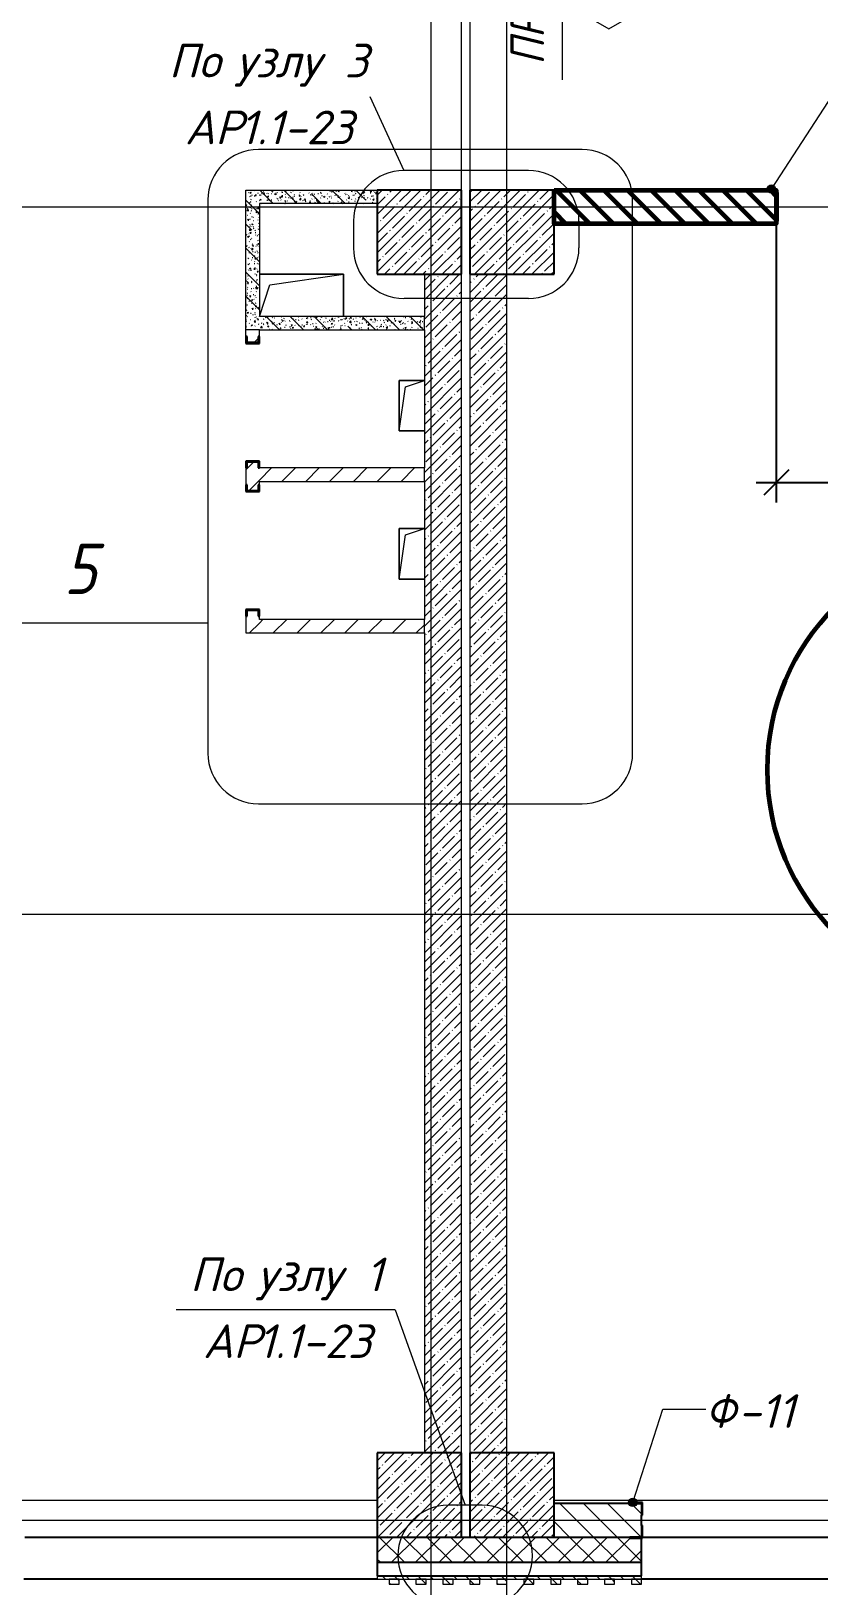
# Model space of a CAD drawing. Header units: millimetres. Extents: x 12986 to 523328, y -9759 to 30092.
# Drawn here: x 275031 to 279710, y -3156 to 6079 of the extents above; entities that cross this region are included whole.
import ezdxf

# ---------------------------------------------------------------- set-up
doc = ezdxf.new("R2010")
doc.units = ezdxf.units.MM
doc.layers.add('0)Допникки кружки', color=7, linetype='Continuous', plot=False)
for name, color, linetype, lineweight in [('5) Блок ячеистый', 160, 'Continuous', 60), ('A-ANNO-DIMS', 7, 'Continuous', 9), ('A-ANNO-SYMB', 7, 'Continuous', 9), ('A-DETL-2', 7, 'Continuous', 5), ('A-DOOR-IDEN', 7, 'Continuous', 9), ('A-FLOR', 7, 'Continuous', 9), ('A-GENM', 7, 'Continuous', 9), ('A-GENM-1', 7, 'Continuous', 25), ('A-GENM-IDEN', 7, 'Continuous', 9), ('A-WALL-1', 7, 'Continuous', 25), ('A-WALL-6', 18, 'Continuous', 13), ('A-WALL-FNSH-1', 7, 'Continuous', 9), ('A-WALL-FNSH-2', 7, 'Continuous', 5), ('A-WALL-FNSH-4', 250, 'Continuous', 13), ('A-WALL-FNSH-5', 7, 'Continuous', 5), ('A-WALL-PATT-1', 7, 'Continuous', 5), ('A-WALL-PATT-3', 250, 'Continuous', 5), ('A-WALL-PATT-4', 250, 'Continuous', 5), ('G-ANNO-TEXT', 7, 'Continuous', 9), ('I-WALL', 7, 'Continuous', 5), ('S-COLS', 7, 'Continuous', 9), ('S-COLS-1', 7, 'Continuous', 5), ('S-COLS-2', 7, 'Continuous', 25), ('Оси-1', 7, 'Continuous', 20)]:
    doc.layers.add(name, color=color, linetype=linetype, lineweight=lineweight)
for name, color, linetype, lineweight, true_color in [('A-WALL-3', 7, 'Continuous', 5, 0x000000), ('A-WALL-4', 7, 'Continuous', 25, 0x000000), ('A-WALL-5', 7, 'Continuous', 13, 0x008000), ('A-WALL-FNSH-3', 7, 'Continuous', 13, 0x008000), ('A-WALL-PATT-2', 7, 'Continuous', 5, 0xce0000)]:
    doc.layers.add(name, color=color, linetype=linetype, lineweight=lineweight, true_color=true_color)
doc.styles.add('ISOCPEUR_I_2', font='isocpeui.ttf', dxfattribs={"height": 300})
doc.styles.add('ISOCPEUR_I_3', font='isocpeui.ttf', dxfattribs={"width": 0.9, "height": 200})
doc.styles.add('ISOCPEUR_I_4', font='isocpeui.ttf', dxfattribs={"width": 0.9, "height": 300})
doc.dimstyles.new('ISO-2_0_0_9К_СРЕДНИЙ_2', dxfattribs={"dimscale": 304.8, "dimtxt": 199.196235, "dimasz": 0.492126, "dimexe": 0.393701, "dimexo": 0, "dimgap": 0, "dimtad": 1, "dimdec": 0, "dimzin": 0, "dimdsep": 46, "dimtxsty": 'ISOCPEUR_I_2', "dimblk1": 'OBLIQUE', "dimblk2": 'OBLIQUE', "dimsah": 1, "dimcen": 0.09, "dimdle": 0.393701, "dimazin": 0, "dimtfac": 1, "dimtdec": 4, "dimtix": 1, "dimtmove": 0, "dimatfit": 3, "dimfxl": 1, "dimtvp": 1, "dimtolj": 1, "dimtzin": 0, "dimarcsym": 2})
pattern_1 = [(45, (239096.85, -2765.93), (-57.02463, 57.02463), []), (45, (239153.876, -2765.93), (-57.02463, 57.02463), [100.806, -20.161, 3.353, -16.808])]
pattern_2 = [(135, (239096.85, -2765.93), (-70.71068, -70.71068), [])]
pattern_3 = [(50, (239096.85, -2765.93), (72.87376, -6.37607), [7.62, -83.82]), (355, (239096.85, -2765.93), (-14.09699, 76.42244), [6.096, -67.056]), (100.451, (239102.924, -2766.464), (58.77696, 70.04687), [6.476, -71.236]), (46.184, (239096.85, -2745.61), (108.43142, -16.81745), [11.43, -125.73]), (96.636, (239105.89, -2747.01), (94.961, 98.97089), [9.714, -106.854]), (351.184, (239096.85, -2745.61), (94.96227, 98.97018), [9.144, -100.584]), (21, (239107.01, -2750.69), (60.64565, -40.90654), [7.62, -83.82]), (326, (239107.01, -2750.69), (24.72083, 73.67493), [6.096, -67.056]), (71.451, (239112.065, -2754.1), (85.36689, 32.76874), [6.476, -71.236]), (37.5, (239096.85, -2765.933), (1.235525, 33.822432), [3.353, -62.89, 3.353, -64.719, -67.31]), (37.5, (239096.85, -2765.933), (1.235525, 33.822432), [-134.315, 3.353, -63.957]), (7.5, (239096.85, -2765.933), (26.728146, 40.07255), [3.353, -35.458, 3.353, -61.366, -25.654]), (7.5, (239096.85, -2765.933), (26.728146, 40.07255), [-103.53, 3.353, -22.301]), (327.5, (239074.194, -2765.933), (54.236318, -2.292117), [3.353, -22.047, 3.353, -75.895, -105.156]), (327.5, (239074.194, -2765.933), (54.236318, -2.292117), [-104.648, 3.353, -101.803]), (317.5, (239064.034, -2765.933), (59.25158, 10.17014), [3.353, -29.667, 3.353, -49.276, -74.676]), (317.5, (239064.034, -2765.933), (59.25158, 10.17014), [-85.649, 3.353, -71.323])]
pattern_4 = [(135, (239096.85, -2765.93), (-142.5612, -142.5612), []), (135, (239239.41, -2765.93), (-142.5612, -142.5612), [252.016, -50.403, 3.353, -47.05])]
pattern_5 = [(45, (239096.85, -2765.93), (-70.71068, 70.71068), [])]
pattern_6 = [(135, (239096.85, -2765.933), (-35.35534, -35.35534), [])]

# ---------------------------------------------------------------- blocks, each defined once
blk = doc.blocks.new('Колонна_Несущая_Прямоугольное сечение - 500х500-29564840-АР1_1_Кладочный план 2 этажа')
at = {"layer": 'S-COLS-1'}
h = blk.add_hatch(dxfattribs=at)
h.set_pattern_fill('FP_2', color=256, style=0, pattern_type=2)
h.set_pattern_definition([(45, (-38790, -7650), (-57.02463, 57.02463), []), (45, (-38732.975, -7650), (-57.02463, 57.02463), [100.806, -20.161, 3.353, -16.808])])
h.paths.add_polyline_path([(-250, -250), (250, -250), (250, 250), (-250, 250)], flags=0)
at = {"layer": 'S-COLS-2'}
for p, q in [((250, 250), (-250, 250)), ((-250, 250), (-250, -250)), ((250, -250), (250, 250)), ((-250, -250), (250, -250))]:
    blk.add_line(p, q, dxfattribs=at)
blk = doc.blocks.new('Колонна_Несущая_Прямоугольное сечение - 500х500-V5-АР1_1_Кладочный план 2 этажа')
at = {"layer": 'S-COLS-1'}
h = blk.add_hatch(dxfattribs=at)
h.set_pattern_fill('FP_8', color=256, style=0, pattern_type=2)
h.set_pattern_definition([(45, (-38790, -150), (-57.02463, 57.02463), []), (45, (-38732.975, -150), (-57.02463, 57.02463), [100.806, -20.161, 3.353, -16.808])])
h.paths.add_polyline_path([(-250, -250), (250, -250), (250, 250), (-250, 250), (-250, -39.1)], flags=0)
at = {"layer": 'S-COLS-2'}
for p, q in [((250, 250), (-250, 250)), ((-250, 250), (-250, -250)), ((250, -250), (250, 250)), ((-250, -250), (250, -250))]:
    blk.add_line(p, q, dxfattribs=at)
blk = doc.blocks.new('Колонна_Несущая_Прямоугольное сечение - 500х500-V31-АР1_1_Кладочный план 2 этажа')
at = {"layer": 'S-COLS-1'}
h = blk.add_hatch(dxfattribs=at)
h.set_pattern_fill('FP_43', color=256, style=0, pattern_type=2)
h.set_pattern_definition([(45, (-38240, -7650), (-57.02463, 57.02463), []), (45, (-38182.975, -7650), (-57.02463, 57.02463), [100.806, -20.161, 3.353, -16.808])])
h.paths.add_polyline_path([(-250, -250), (250, -250), (250, 250), (-250, 250)], flags=0)
at = {"layer": 'S-COLS-2'}
for p, q in [((250, 250), (-250, 250)), ((-250, 250), (-250, -250)), ((250, -250), (250, 250)), ((-250, -250), (250, -250))]:
    blk.add_line(p, q, dxfattribs=at)
blk = doc.blocks.new('AR_Отверстие прямоугольное _в плите_ - AR_Отверстие прямоугольное _в плите_-V52-АР1_1_Кладочный план 2 этажа')
at = {"layer": 'A-GENM'}
for p, q in [((250, 125), (-250, 125)), ((-187.5, 62.5), (250, 125)), ((250, -125), (250, 125)), ((-250, -125), (-187.5, 62.5))]:
    blk.add_line(p, q, dxfattribs=at)
blk = doc.blocks.new('AR_Отверстие прямоугольное _в плите_ - AR_Отверстие прямоугольное _в плите_-24470455-АР1_1_Кладочный план 2 этажа')
at = {"layer": 'A-GENM'}
for p, q in [((75, 150), (-75, 150)), ((-75, 150), (-75, -150)), ((-75, -150), (-37.5, 112.5)), ((-37.5, 112.5), (75, 150)), ((-75, -150), (75, -150))]:
    blk.add_line(p, q, dxfattribs=at)
blk = doc.blocks.new('Фахверк_СКБ_Уголок_Тип 2 - СМ-5_200х2480h-30007438-АР1_1_Кладочный план 2 этажа')
at = {"layer": 'A-GENM-1'}
for p, q in [((125, 156), (125, 81)), ((200, 156), (125, 156)), ((131, 81), (131, 150)), ((131, 150), (200, 150)), ((200, 150), (200, 156)), ((125, 81), (131, 81)), ((131, 19), (125, 19)), ((125, 19), (125, -56)), ((131, -50), (131, 19)), ((125, -56), (200, -56)), ((200, -50), (131, -50)), ((200, -56), (200, -50))]:
    blk.add_line(p, q, dxfattribs=at)
blk = doc.blocks.new('Стойка_Влож_Полоса боковая - Полоса-27101091-АР1_1_Кладочный план 2 этажа')
at = {"layer": 'A-GENM'}
for p, q in [((-5, 85), (0, 85)), ((-5, -85), (-5, 85)), ((0, 31), (0, -31)), ((0, -85), (-5, -85))]:
    blk.add_line(p, q, dxfattribs=at)
blk = doc.blocks.new('Фахверк_СКБ_Уголок - Ф-11_200х2500 h-28441216-АР1_1_Кладочный план 2 этажа')
at = {"layer": 'A-GENM-1'}
for p, q in [((200, 156), (125, 156)), ((125, 156), (125, 81)), ((131, 81), (131, 150)), ((131, 150), (200, 150)), ((200, 150), (200, 156)), ((125, 81), (131, 81)), ((131, 19), (125, 19)), ((125, 19), (125, -56)), ((131, -50), (131, 19)), ((125, -56), (200, -56)), ((200, -50), (131, -50)), ((200, -56), (200, -50))]:
    blk.add_line(p, q, dxfattribs=at)
blk = doc.blocks.new('Фахверк_СКБ_Швеллер - Ф-22_80х3960 h-28561543-АР1_1_Кладочный план 2 этажа')
at = {"layer": 'A-GENM-1'}
for p, q in [((165, 40), (125, 40)), ((125, 40), (125, -40)), ((129.5, 32.6), (165, 32.6)), ((129.5, -32.6), (129.5, 32.6)), ((165, 32.6), (165, 40)), ((125, -40), (165, -40)), ((165, -32.6), (129.5, -32.6)), ((165, -40), (165, -32.6))]:
    blk.add_line(p, q, dxfattribs=at)
blk = doc.blocks.new('Фахверк_СКБ_Швеллер - Ф-22_1_80х3960 h_все крепления развернуты-28561552-АР1_1_Кладочный план 2 этажа')
at = {"layer": 'A-GENM-1'}
for p, q in [((165, 40), (125, 40)), ((125, 40), (125, -40)), ((129.5, 32.6), (165, 32.6)), ((129.5, -32.6), (129.5, 32.6)), ((165, 32.6), (165, 40)), ((125, -40), (165, -40)), ((165, -32.6), (129.5, -32.6)), ((165, -40), (165, -32.6))]:
    blk.add_line(p, q, dxfattribs=at)
blk = doc.blocks.new('_Oblique')
at = {"color": 0, "linetype": 'ByBlock', "lineweight": -2}
blk.add_line((-0.5, -0.5), (0.5, 0.5), dxfattribs=at)
blk = doc.blocks.new('*D2483')
at = {"layer": 'A-ANNO-DIMS', "color": 0, "lineweight": -2, "transparency": 16777216}
for p, q in [((279456.9, 4934.1), (279456.9, 3277.9)), ((281106.9, 4934.1), (281106.9, 3277.9)), ((279336.9, 3397.9), (281226.9, 3397.9))]:
    blk.add_line(p, q, dxfattribs=at)
at = {"layer": 'Defpoints', "color": 0, "transparency": 16777216}
for p in [(279456.9, 4934.1), (281106.9, 4934.1), (281106.9, 3397.9)]:
    blk.add_point(p, dxfattribs=at)
at = {"layer": 'A-ANNO-DIMS', "color": 0, "lineweight": -2, "transparency": 16777216, "xscale": 150, "yscale": 150, "zscale": 150, "rotation": 180}
blk.add_blockref('_Oblique', (279456.9, 3397.9), dxfattribs=at)
at = {"layer": 'A-ANNO-DIMS', "color": 0, "lineweight": -2, "transparency": 16777216, "xscale": 150, "yscale": 150, "zscale": 150}
blk.add_blockref('_Oblique', (281106.9, 3397.9), dxfattribs=at)
at = {"layer": 'A-ANNO-DIMS', "color": 0, "transparency": 16777216, "insert": (280281.9, 3547.9), "char_height": 300, "width": 560.814, "attachment_point": 5, "style": 'ISOCPEUR_I_2'}
blk.add_mtext('\\A1;1650', dxfattribs=at)
blk = doc.blocks.new('AAR_СКБ_Марка_Двери_Перемычка и проем - Марка перемычки и проема-25306769-АР1_1_Кладочный план 2 этажа')
at = {"layer": 'A-DOOR-IDEN'}
for p, q in [((-5, 0), (5, 0)), ((-0.968, -0.984), (-1.986, -2.747)), ((1.067, -0.984), (-0.968, -0.984)), ((2.085, -2.747), (1.067, -0.984)), ((-1.986, -2.747), (-0.968, -4.509)), ((1.067, -4.509), (2.085, -2.747)), ((-0.968, -4.509), (1.067, -4.509))]:
    blk.add_line(p, q, dxfattribs=at)

msp = doc.modelspace()

# ---------------------------------------------------------------- hatches: boundary and pattern name
at = {"layer": '5) Блок ячеистый'}
h = msp.add_hatch(dxfattribs=at)
h.set_pattern_fill('FP_22', color=256, style=0, pattern_type=2)
h.set_pattern_definition(pattern_2)
h.paths.add_polyline_path([(281106.85079, 4934.06731), (282006.85079, 4934.06731), (282006.85079, 5134.06731), (281106.85079, 5134.06731), (281106.85079, 5003.06731)], flags=0)
h.paths.add_polyline_path([(278136.85071, 4934.06731), (279456.85079, 4934.06731), (279456.85079, 5134.06731), (278136.85071, 5134.06731), (278136.85071, 5065.06731)], flags=0)
at = {"layer": 'A-GENM-IDEN'}
h = msp.add_hatch(color=256, dxfattribs=at)
edge = h.paths.add_edge_path(flags=0)
edge.add_arc((279427.85079, 5140.06731), 25, 0, 360)
h = msp.add_hatch(color=256, dxfattribs=at)
edge = h.paths.add_edge_path(flags=0)
edge.add_arc((278604.51749, -2659.9327), 25, 0, 360)
at = {"layer": 'A-WALL-PATT-1'}
h = msp.add_hatch(dxfattribs=at)
h.set_pattern_fill('FP_7', color=256, style=0, pattern_type=2)
h.set_pattern_definition(pattern_1)
h.paths.add_polyline_path([(277366.85079, -2365.9327), (277586.85079, -2365.9327), (277586.85079, 4634.06731), (277366.85079, 4634.06731), (277366.85079, 1626.94875)], flags=0)
h = msp.add_hatch(dxfattribs=at)
h.set_pattern_fill('FP_7', color=256, style=0, pattern_type=2)
h.set_pattern_definition(pattern_1)
h.paths.add_polyline_path([(277636.85076, -2365.9327), (277856.85071, -2365.9327), (277856.85071, 4634.06731), (277636.85071, 4634.06731), (277636.85071, 1626.94875)], flags=0)
h = msp.add_hatch(dxfattribs=at)
h.set_pattern_fill('FP_11', color=256, style=0, pattern_type=2)
h.set_pattern_definition([(45, (239096.85, -2765.93), (-70.71068, 70.71068), []), (135, (239096.85, -2765.93), (-70.71068, -70.71068), [])])
h.paths.add_polyline_path([(277303.88206, -3015.9327), (278656.85079, -3015.9327), (278656.32908, -2871.9327), (278587.85082, -2871.9327), (278587.85082, -2865.9327), (277086.85079, -2865.9327), (277086.85079, -3015.9327)], flags=0)
h.paths.add_polyline_path([(287906.85083, -3015.9327), (287906.32912, -2871.9327), (287837.85086, -2871.9327), (287837.85086, -2865.9327), (286506.85083, -2865.9327), (286506.85083, -3015.9327), (287837.85086, -3015.9327)], flags=0)
h.paths.add_polyline_path([(270006.85079, -3015.9327), (270006.32908, -2871.9327), (269937.85082, -2871.9327), (269937.85082, -2865.9327), (268306.85079, -2865.9327), (268306.85079, -3015.9327), (269993.80734, -3015.9327)], flags=0)
h.paths.add_polyline_path([(250456.85078, -3015.9327), (252106.85079, -3015.9327), (252106.32908, -2871.9327), (252037.85081, -2871.9327), (252037.85081, -2865.9327), (250525.85077, -2865.9327), (250525.85077, -2871.9327), (250456.85078, -2871.9327)], flags=0)
h = msp.add_hatch(dxfattribs=at)
h.set_pattern_fill('FP_23', color=256, style=0, pattern_type=2)
h.set_pattern_definition(pattern_6)
h.paths.add_polyline_path([(287906.85083, -3115.9327), (287906.85083, -3095.9327), (286506.85083, -3095.9327), (286506.85083, -3115.9327)], flags=0)
h.paths.add_polyline_path([(277303.88206, -3115.9327), (278656.85079, -3115.9327), (278656.85079, -3095.9327), (277086.85079, -3095.9327), (277086.85079, -3115.9327)], flags=0)
h.paths.add_polyline_path([(268306.85079, -3115.9327), (270006.85079, -3115.9327), (270006.85079, -3095.9327), (268306.85079, -3095.9327)], flags=0)
h.paths.add_polyline_path([(252106.85079, -3115.9327), (252106.85079, -3095.9327), (250456.85078, -3095.9327), (250456.85078, -3115.9327), (251255.36644, -3115.9327)], flags=0)
h = msp.add_hatch(dxfattribs=at)
h.set_pattern_fill('FP_23', color=256, style=0, pattern_type=2)
h.set_pattern_definition(pattern_6)
h.paths.add_polyline_path([(277156.85079, -3145.9327), (277216.85079, -3145.9327), (277216.85079, -3115.9327), (277156.85079, -3115.9327)], flags=0)
h = msp.add_hatch(dxfattribs=at)
h.set_pattern_fill('FP_23', color=256, style=0, pattern_type=2)
h.set_pattern_definition(pattern_6)
h.paths.add_polyline_path([(277316.85079, -3145.9327), (277376.85079, -3145.9327), (277376.85079, -3115.9327), (277316.85079, -3115.9327)], flags=0)
h = msp.add_hatch(dxfattribs=at)
h.set_pattern_fill('FP_23', color=256, style=0, pattern_type=2)
h.set_pattern_definition(pattern_6)
h.paths.add_polyline_path([(277476.85079, -3145.9327), (277536.85079, -3145.9327), (277536.85079, -3115.9327), (277476.85079, -3115.9327)], flags=0)
h = msp.add_hatch(dxfattribs=at)
h.set_pattern_fill('FP_23', color=256, style=0, pattern_type=2)
h.set_pattern_definition(pattern_6)
h.paths.add_polyline_path([(277696.85079, -3145.9327), (277696.85079, -3115.9327), (277636.85079, -3115.9327), (277636.85079, -3145.9327)], flags=0)
h = msp.add_hatch(dxfattribs=at)
h.set_pattern_fill('FP_23', color=256, style=0, pattern_type=2)
h.set_pattern_definition(pattern_6)
h.paths.add_polyline_path([(277796.85079, -3145.9327), (277856.85079, -3145.9327), (277856.85079, -3115.9327), (277796.85079, -3115.9327)], flags=0)
h = msp.add_hatch(dxfattribs=at)
h.set_pattern_fill('FP_23', color=256, style=0, pattern_type=2)
h.set_pattern_definition(pattern_6)
h.paths.add_polyline_path([(277956.85079, -3145.9327), (278016.85079, -3145.9327), (278016.85079, -3115.9327), (277956.85079, -3115.9327)], flags=0)
h = msp.add_hatch(dxfattribs=at)
h.set_pattern_fill('FP_23', color=256, style=0, pattern_type=2)
h.set_pattern_definition(pattern_6)
h.paths.add_polyline_path([(278116.85079, -3145.9327), (278176.85079, -3145.9327), (278176.85079, -3115.9327), (278116.85079, -3115.9327)], flags=0)
h = msp.add_hatch(dxfattribs=at)
h.set_pattern_fill('FP_23', color=256, style=0, pattern_type=2)
h.set_pattern_definition(pattern_6)
h.paths.add_polyline_path([(278336.85079, -3145.9327), (278336.85079, -3115.9327), (278276.85079, -3115.9327), (278276.85079, -3145.9327)], flags=0)
h = msp.add_hatch(dxfattribs=at)
h.set_pattern_fill('FP_23', color=256, style=0, pattern_type=2)
h.set_pattern_definition(pattern_6)
h.paths.add_polyline_path([(278436.85079, -3145.9327), (278496.85079, -3145.9327), (278496.85079, -3115.9327), (278436.85079, -3115.9327)], flags=0)
h = msp.add_hatch(dxfattribs=at)
h.set_pattern_fill('FP_23', color=256, style=0, pattern_type=2)
h.set_pattern_definition(pattern_6)
h.paths.add_polyline_path([(278656.85079, -3145.9327), (278656.85079, -3115.9327), (278596.85079, -3115.9327), (278596.85079, -3145.9327)], flags=0)
at = {"layer": 'A-WALL-PATT-2'}
h = msp.add_hatch(dxfattribs=at)
h.set_pattern_fill('FP_22', color=256, style=0, pattern_type=2)
h.set_pattern_definition(pattern_2)
h.paths.add_polyline_path([(278587.85082, -2865.9327), (278656.85079, -2865.9327), (278656.85079, -2665.93273), (278136.85076, -2665.9327), (278136.85076, -2865.9327)], flags=0)
h.paths.add_polyline_path([(281825.85078, -2865.9327), (282006.85079, -2865.9327), (282006.85079, -2665.9327), (281756.85079, -2665.9327), (281756.85079, -2865.93269)], flags=0)
at = {"layer": 'A-WALL-PATT-3'}
h = msp.add_hatch(dxfattribs=at)
h.set_pattern_fill('FP_24', color=256, style=0, pattern_type=2)
h.set_pattern_definition(pattern_5)
h.paths.add_polyline_path([(276386.85079, 2504.06731), (276386.85079, 2604.06731), (276379.45079, 2604.06731), (276379.45079, 2639.56731), (276314.25079, 2638.51731), (276314.25079, 2604.06731), (276306.85079, 2604.06731), (276306.85079, 2504.06731)], flags=0)
h.paths.add_polyline_path([(276314.25079, 3348.56731), (276379.45079, 3348.56731), (276379.45079, 3384.06731), (276386.85079, 3384.06731), (276386.85079, 3484.06731), (276379.45079, 3484.06731), (276379.45079, 3519.56731), (276314.25079, 3519.56731), (276314.25079, 3484.06731), (276306.85079, 3484.06731), (276306.85079, 3384.06731), (276314.25079, 3384.06731), (276314.25079, 3349.61731)], flags=0)
h.paths.add_polyline_path([(276314.25079, 4228.56731), (276379.45079, 4228.56731), (276379.45079, 4264.06731), (276386.85079, 4264.06731), (276386.85079, 4304.06731), (276306.85079, 4304.06731), (276306.85079, 4264.06731), (276314.25079, 4264.06731), (276314.25079, 4231.46731)], flags=0)
h = msp.add_hatch(dxfattribs=at)
h.set_pattern_fill('FP_24', color=256, style=0, pattern_type=2)
h.set_pattern_definition(pattern_5)
h.paths.add_polyline_path([(277303.88206, 3404.06731), (277366.85079, 3404.06731), (277366.85079, 3484.06731), (276386.85079, 3484.06731), (276386.85079, 3404.06731)], flags=0)
h = msp.add_hatch(dxfattribs=at)
h.set_pattern_fill('FP_24', color=256, style=0, pattern_type=2)
h.set_pattern_definition(pattern_5)
h.paths.add_polyline_path([(277303.88206, 2504.06731), (277366.85079, 2504.06731), (277366.85079, 2584.06731), (276386.85079, 2584.06731), (276386.85079, 2504.06731)], flags=0)
at = {"layer": 'A-WALL-PATT-4'}
h = msp.add_hatch(dxfattribs=at)
h.set_pattern_fill('FP_25', color=256, style=0, pattern_type=2)
h.set_pattern_definition(pattern_3)
h.paths.add_polyline_path([(276386.85079, 4384.06731), (276386.85079, 5134.06731), (276306.85079, 5134.06731), (276306.85079, 4384.06731)], flags=0)
h = msp.add_hatch(dxfattribs=at)
h.set_pattern_fill('FP_26', color=256, style=0, pattern_type=2)
h.set_pattern_definition(pattern_4)
h.paths.add_polyline_path([(276386.85079, 4384.06731), (276386.85079, 5134.06731), (276306.85079, 5134.06731), (276306.85079, 4384.06731)], flags=0)
h = msp.add_hatch(dxfattribs=at)
h.set_pattern_fill('FP_25', color=256, style=0, pattern_type=2)
h.set_pattern_definition(pattern_3)
h.paths.add_polyline_path([(277086.85079, 5054.06731), (277086.85079, 5134.06731), (276386.85079, 5134.06731), (276386.85079, 5054.06731)], flags=0)
h = msp.add_hatch(dxfattribs=at)
h.set_pattern_fill('FP_26', color=256, style=0, pattern_type=2)
h.set_pattern_definition(pattern_4)
h.paths.add_polyline_path([(277086.85079, 5054.06731), (277086.85079, 5134.06731), (276386.85079, 5134.06731), (276386.85079, 5054.06731)], flags=0)
h = msp.add_hatch(dxfattribs=at)
h.set_pattern_fill('FP_25', color=256, style=0, pattern_type=2)
h.set_pattern_definition(pattern_3)
h.paths.add_polyline_path([(277303.88206, 4304.06731), (277366.85079, 4304.06731), (277366.85079, 4384.06731), (276306.85079, 4384.06731), (276306.85079, 4304.06731)], flags=0)
h = msp.add_hatch(dxfattribs=at)
h.set_pattern_fill('FP_26', color=256, style=0, pattern_type=2)
h.set_pattern_definition(pattern_4)
h.paths.add_polyline_path([(277303.88206, 4304.06731), (277366.85079, 4304.06731), (277366.85079, 4384.06731), (276306.85079, 4384.06731), (276306.85079, 4304.06731)], flags=0)
at = {"layer": 'S-COLS-1'}
h = msp.add_hatch(dxfattribs=at)
h.set_pattern_fill('FP_7', color=256, style=0, pattern_type=2)
h.set_pattern_definition(pattern_1)
h.paths.add_polyline_path([(277303.88206, -2865.9327), (277586.85079, -2865.9327), (277586.85079, -2365.9327), (277086.85079, -2365.9327), (277086.85079, -2865.9327)], flags=0)

# ---------------------------------------------------------------- linework, layer by layer
at = {"layer": '0)Допникки кружки', "color": 6, "lineweight": 60}
msp.add_circle((280773.23644, 1691.45293), 1369.38563, dxfattribs=at)
at = {"layer": '5) Блок ячеистый'}
msp.add_lwpolyline([(278136.85071, 5134.06731), (279456.85079, 5134.06731), (279456.85079, 4934.06731), (278136.85071, 4934.06731)], close=True, dxfattribs=at)
at = {"layer": 'A-ANNO-SYMB'}
for p, q in [((278303.61114, 5375.42606), (276381.00972, 5375.42606)), ((276081.00972, 5075.42606), (276081.00972, 1789.12161)), ((278603.61114, 1789.12161), (278603.61114, 5075.42606)), ((276081.00972, 2561.85711), (274786.19434, 2561.85711)), ((276381.00972, 1489.12161), (278303.61114, 1489.12161))]:
    msp.add_line(p, q, dxfattribs=at)
for centre, start, end in [((276381.00972, 5075.42606), 90, 180), ((278303.61114, 5075.42606), 0, 90), ((276381.00972, 1789.12161), 180, 270), ((278303.61114, 1789.12161), 270, 0)]:
    msp.add_arc(centre, 300, start, end, dxfattribs=at)
at = {"layer": 'A-DETL-2'}
for p, q in [((277043.64957, 5690.37621), (277245.18763, 5250.37621)), ((277984.64191, 5250.37621), (277245.18763, 5250.37621)), ((277984.64191, 5250.37621), (277245.18763, 5250.37621)), ((276945.18763, 4950.37621), (276945.18763, 4790.37621)), ((276945.18763, 4950.37621), (276945.18763, 4790.37621)), ((278284.64191, 4950.37621), (278284.64191, 4790.37621)), ((278284.64191, 4950.37621), (278284.64191, 4790.37621)), ((277984.64191, 4490.37621), (277246.76998, 4490.37621)), ((277984.64191, 4490.37621), (277246.76998, 4490.37621)), ((277192.63058, -1517.15312), (275892.63058, -1517.15312)), ((277192.63058, -1517.15312), (277609.03594, -2677.15312)), ((277709.03594, -2677.15312), (277509.03594, -2677.15312))]:
    msp.add_line(p, q, dxfattribs=at)
for centre, start, end in [((277245.18763, 4950.37621), 90, 180), ((277245.18763, 4950.37621), 90, 180), ((277984.64191, 4950.37621), 0, 90), ((277984.64191, 4950.37621), 0, 90), ((277245.18763, 4790.37621), 180, 270), ((277245.18763, 4790.37621), 180, 270), ((277984.64191, 4790.37621), 270, 0), ((277984.64191, 4790.37621), 270, 0), ((277509.03594, -2977.15312), 90, 180), ((277709.03594, -2977.15312), 0, 90), ((277509.03594, -2977.15312), 180, 270), ((277709.03594, -2977.15312), 270, 0)]:
    msp.add_arc(centre, 300, start, end, dxfattribs=at)
at = {"layer": 'A-FLOR'}
for p, q in [((277587.05907, -2865.93269), (277587.05907, 7464.06731)), ((277636.85078, 7464.06731), (277636.85078, 5134.06731)), ((276386.85079, 4634.06731), (276886.85079, 4634.06731)), ((276886.85079, 4634.06731), (276886.85079, 4384.06731)), ((277216.85079, 4004.06731), (277366.85079, 4004.06731)), ((277216.85079, 3704.06731), (277216.85079, 4004.06731)), ((277366.85079, 3704.06731), (277216.85079, 3704.06731)), ((277216.85079, 3124.06731), (277366.85079, 3124.06731)), ((277216.85079, 2824.06731), (277216.85079, 3124.06731)), ((277366.85079, 2824.06731), (277216.85079, 2824.06731))]:
    msp.add_line(p, q, dxfattribs=at)
at = {"layer": 'A-GENM-IDEN'}
for p, q in [((279427.85079, 5140.06731), (279894.99832, 5858.66816)), ((278604.51749, -2659.9327), (278782.35471, -2105.26618)), ((278782.35471, -2105.26618), (279037.59193, -2105.26618))]:
    msp.add_line(p, q, dxfattribs=at)
for centre in [(279427.85079, 5140.06731), (278604.51749, -2659.9327)]:
    msp.add_circle(centre, 25, dxfattribs=at)
at = {"layer": 'A-WALL-1'}
for p, q in [((278587.85082, -2665.9327), (278136.85076, -2665.9327)), ((278656.85079, -2796.9327), (278656.85079, -2734.9327)), ((278136.85076, -2865.9327), (278587.85082, -2865.9327))]:
    msp.add_line(p, q, dxfattribs=at)
at = {"layer": 'A-WALL-3'}
for p, q in [((277366.85079, 4634.06731), (277366.85079, 4384.06731)), ((277586.85079, -2365.9327), (277586.85079, 4634.06731)), ((277636.85071, 4634.06731), (277636.85071, -2365.9327)), ((277856.85071, -2365.9327), (277856.85071, 4634.06731)), ((277366.85079, 4304.06731), (277366.85079, 3484.06731)), ((277366.85079, 3404.06731), (277366.85079, 2584.06731)), ((277366.85079, 2504.06731), (277366.85079, -2365.9327)), ((277366.85079, -2365.9327), (277586.85079, -2365.9327))]:
    msp.add_line(p, q, dxfattribs=at)
at = {"layer": 'A-WALL-4'}
for p, q in [((274992.85082, -2865.9327), (277636.85076, -2865.9327)), ((277086.85079, -2865.9327), (277086.85079, -3095.9327)), ((278656.85079, -3095.9327), (278656.85079, -2871.9327)), ((278662.85082, -2865.9327), (281750.85078, -2865.9327)), ((277086.85079, -3015.9327), (278656.85079, -3015.9327)), ((277086.85079, -3115.9327), (274986.85079, -3115.9327)), ((277086.85079, -3095.9327), (278656.85079, -3095.9327)), ((281756.85079, -3115.9327), (278656.85079, -3115.9327))]:
    msp.add_line(p, q, dxfattribs=at)
at = {"layer": 'A-WALL-5'}
msp.add_line((277366.85079, 4304.06731), (277366.85079, 4384.06731), dxfattribs=at)
at = {"layer": 'A-WALL-6'}
for p, q in [((277366.85079, 3404.06731), (277366.85079, 3484.06731)), ((277366.85079, 2504.06731), (277366.85079, 2584.06731))]:
    msp.add_line(p, q, dxfattribs=at)
at = {"layer": 'A-WALL-FNSH-1'}
for p, q in [((277086.85079, -3095.9327), (277086.85079, -3115.9327)), ((277086.85079, -3115.9327), (278656.85079, -3115.9327)), ((278656.85079, -3115.9327), (278656.85079, -3095.9327))]:
    msp.add_line(p, q, dxfattribs=at)
at = {"layer": 'A-WALL-FNSH-2'}
for p, q in [((278136.85071, 5134.06731), (279387.85079, 5134.06731)), ((279456.85079, 5003.06731), (279456.85079, 5065.06731)), ((278136.85071, 4934.06731), (279387.85079, 4934.06731))]:
    msp.add_line(p, q, dxfattribs=at)
at = {"layer": 'A-WALL-FNSH-3'}
for p, q in [((276386.85079, 4304.06731), (276306.85079, 4304.06731)), ((276386.85079, 4264.06731), (276386.85079, 4304.06731)), ((276306.85079, 3484.06731), (276306.85079, 3384.06731)), ((277366.85079, 3484.06731), (276386.85079, 3484.06731)), ((276386.85079, 3384.06731), (276386.85079, 3404.06731)), ((276386.85079, 3404.06731), (277366.85079, 3404.06731)), ((276306.85079, 2604.06731), (276306.85079, 2504.06731)), ((276386.85079, 2584.06731), (276386.85079, 2604.06731)), ((276306.85079, 2504.06731), (277366.85079, 2504.06731)), ((277366.85079, 2584.06731), (276386.85079, 2584.06731))]:
    msp.add_line(p, q, dxfattribs=at)
at = {"layer": 'A-WALL-FNSH-4'}
for p, q in [((276306.85079, 5134.06731), (277086.85079, 5134.06731)), ((276306.85079, 4264.06731), (276306.85079, 5134.06731)), ((277086.85079, 5054.06731), (276386.85079, 5054.06731)), ((276386.85079, 5054.06731), (276386.85079, 4384.06731)), ((277366.85079, 4384.06731), (276386.85079, 4384.06731)), ((276386.85079, 4304.06731), (277366.85079, 4304.06731))]:
    msp.add_line(p, q, dxfattribs=at)
at = {"layer": 'A-WALL-FNSH-5'}
for p, q in [((277216.85079, -3115.9327), (277156.85079, -3115.9327)), ((277156.85079, -3115.9327), (277156.85079, -3145.9327)), ((277216.85079, -3145.9327), (277216.85079, -3115.9327)), ((277376.85079, -3115.9327), (277316.85079, -3115.9327)), ((277316.85079, -3115.9327), (277316.85079, -3145.9327)), ((277376.85079, -3145.9327), (277376.85079, -3115.9327)), ((277536.85079, -3115.9327), (277476.85079, -3115.9327)), ((277476.85079, -3115.9327), (277476.85079, -3145.9327)), ((277536.85079, -3145.9327), (277536.85079, -3115.9327)), ((277696.85079, -3115.9327), (277636.85079, -3115.9327)), ((277636.85079, -3115.9327), (277636.85079, -3145.9327)), ((277696.85079, -3145.9327), (277696.85079, -3115.9327)), ((277856.85079, -3115.9327), (277796.85079, -3115.9327)), ((277796.85079, -3115.9327), (277796.85079, -3145.9327)), ((277856.85079, -3145.9327), (277856.85079, -3115.9327)), ((278016.85079, -3115.9327), (277956.85079, -3115.9327)), ((277956.85079, -3115.9327), (277956.85079, -3145.9327)), ((278016.85079, -3145.9327), (278016.85079, -3115.9327)), ((278176.85079, -3115.9327), (278116.85079, -3115.9327)), ((278116.85079, -3115.9327), (278116.85079, -3145.9327)), ((278176.85079, -3145.9327), (278176.85079, -3115.9327)), ((278336.85079, -3115.9327), (278276.85079, -3115.9327)), ((278276.85079, -3115.9327), (278276.85079, -3145.9327)), ((278336.85079, -3145.9327), (278336.85079, -3115.9327)), ((278496.85079, -3115.9327), (278436.85079, -3115.9327)), ((278436.85079, -3115.9327), (278436.85079, -3145.9327)), ((278496.85079, -3145.9327), (278496.85079, -3115.9327)), ((278656.85079, -3115.9327), (278596.85079, -3115.9327)), ((278596.85079, -3115.9327), (278596.85079, -3145.9327)), ((278656.85079, -3145.9327), (278656.85079, -3115.9327)), ((277156.85079, -3145.9327), (277216.85079, -3145.9327)), ((277316.85079, -3145.9327), (277376.85079, -3145.9327)), ((277476.85079, -3145.9327), (277536.85079, -3145.9327)), ((277636.85079, -3145.9327), (277696.85079, -3145.9327)), ((277796.85079, -3145.9327), (277856.85079, -3145.9327)), ((277956.85079, -3145.9327), (278016.85079, -3145.9327)), ((278116.85079, -3145.9327), (278176.85079, -3145.9327)), ((278276.85079, -3145.9327), (278336.85079, -3145.9327)), ((278436.85079, -3145.9327), (278496.85079, -3145.9327)), ((278596.85079, -3145.9327), (278656.85079, -3145.9327))]:
    msp.add_line(p, q, dxfattribs=at)
at = {"layer": 'I-WALL'}
for p, q in [((272706.85079, -2645.9327), (277086.85079, -2645.9327)), ((278136.85076, -2645.9327), (282006.85079, -2645.9327))]:
    msp.add_line(p, q, dxfattribs=at)
at = {"layer": 'S-COLS-2'}
for p, q in [((277586.85079, -2365.9327), (277086.85079, -2365.9327)), ((277086.85079, -2365.9327), (277086.85079, -2865.9327)), ((277586.85079, -2865.9327), (277586.85079, -2365.9327)), ((277086.85079, -2865.9327), (277586.85079, -2865.9327))]:
    msp.add_line(p, q, dxfattribs=at)
at = {"layer": 'Оси-1'}
for p, q in [((277406.85078, -6915.9327), (277406.85078, 25871.01046)), ((277856.85078, -5645.9327), (277856.85078, 25871.01046)), ((234936.85079, 5034.0673), (365048.47884, 5034.0673)), ((234936.85079, 834.0673), (365048.47884, 834.0673)), ((234936.85079, -2765.9327), (365048.47884, -2765.9327))]:
    msp.add_line(p, q, dxfattribs=at)

# ---------------------------------------------------------------- block references
at = {"layer": 'A-DOOR-IDEN', "xscale": 99.99999999999993, "yscale": 99.99999999999993, "zscale": 99.99999999999993, "rotation": 89.99999999999999}
msp.add_blockref('AAR_СКБ_Марка_Двери_Перемычка и проем - Марка перемычки и проема-25306769-АР1_1_Кладочный план 2 этажа', (278187.23972, 6289.96284), dxfattribs=at)
at = {"layer": 'A-GENM', "rotation": 180}
msp.add_blockref('Стойка_Влож_Полоса боковая - Полоса-27101091-АР1_1_Кладочный план 2 этажа', (279462.85079, 5034.06731), dxfattribs=at)
at = {"layer": 'A-GENM'}
for name, p in [('AR_Отверстие прямоугольное _в плите_ - AR_Отверстие прямоугольное _в плите_-V52-АР1_1_Кладочный план 2 этажа', (276636.85079, 4509.06731)), ('AR_Отверстие прямоугольное _в плите_ - AR_Отверстие прямоугольное _в плите_-24470455-АР1_1_Кладочный план 2 этажа', (277291.85079, 3854.06731)), ('AR_Отверстие прямоугольное _в плите_ - AR_Отверстие прямоугольное _в плите_-24470455-АР1_1_Кладочный план 2 этажа', (277291.85079, 2974.06731))]:
    msp.add_blockref(name, p, dxfattribs=at)
at = {"layer": 'A-GENM-1'}
for name, p, rotation in [('Фахверк_СКБ_Уголок_Тип 2 - СМ-5_200х2480h-30007438-АР1_1_Кладочный план 2 этажа', (279587.85079, 5084.06731), 180), ('Фахверк_СКБ_Швеллер - Ф-22_1_80х3960 h_все крепления развернуты-28561552-АР1_1_Кладочный план 2 этажа', (276346.85079, 4099.06731), 89.99999999999991), ('Фахверк_СКБ_Швеллер - Ф-22_1_80х3960 h_все крепления развернуты-28561552-АР1_1_Кладочный план 2 этажа', (276346.85079, 3649.06731), 269.9999999999999), ('Фахверк_СКБ_Швеллер - Ф-22_1_80х3960 h_все крепления развернуты-28561552-АР1_1_Кладочный план 2 этажа', (276346.85079, 3219.06731), 89.99999999999991), ('Фахверк_СКБ_Швеллер - Ф-22_80х3960 h-28561543-АР1_1_Кладочный план 2 этажа', (276346.85079, 2769.06731), 269.9999999999999), ('Фахверк_СКБ_Уголок - Ф-11_200х2500 h-28441216-АР1_1_Кладочный план 2 этажа', (278787.85082, -2715.9327), 180)]:
    msp.add_blockref(name, p, dxfattribs=dict(at, rotation=rotation))
at = {"layer": 'S-COLS'}
for name, p in [('Колонна_Несущая_Прямоугольное сечение - 500х500-V31-АР1_1_Кладочный план 2 этажа', (277336.85079, 4884.06731)), ('Колонна_Несущая_Прямоугольное сечение - 500х500-29564840-АР1_1_Кладочный план 2 этажа', (277886.85071, 4884.06731)), ('Колонна_Несущая_Прямоугольное сечение - 500х500-V5-АР1_1_Кладочный план 2 этажа', (277886.85076, -2615.9327))]:
    msp.add_blockref(name, p, dxfattribs=at)

# ---------------------------------------------------------------- texts
at = {"layer": 'A-ANNO-SYMB', "insert": (275052.65346, 3035.21207), "char_height": 300, "width": 432.91125, "attachment_point": 1, "style": 'ISOCPEUR_I_3'}
msp.add_mtext(' 5', dxfattribs=at)
at = {"layer": 'A-GENM-IDEN', "insert": (277877.95086, 5877.67791), "char_height": 200, "width": 416.8775, "attachment_point": 1, "rotation": 90, "style": 'ISOCPEUR_I_4'}
msp.add_mtext('ПР', dxfattribs=at)
at = {"layer": 'A-GENM-IDEN', "char_height": 200, "attachment_point": 1, "style": 'ISOCPEUR_I_2'}
for s, insert, width in [('\\fISOCPEUR|b0|i1|c204|p34|;\\W.9;Ф', (279037.59193, -2017.65159), 230.886), ('-11', (279228.09193, -2017.65159), 389.620125)]:
    msp.add_mtext(s, dxfattribs=dict(at, insert=insert, width=width))
at = {"layer": 'G-ANNO-TEXT', "char_height": 200, "attachment_point": 1, "style": 'ISOCPEUR_I_2'}
for s, insert, width in [('По', (275848.44576, 6003.35524), 346.329), (' 3', (276765.22701, 6003.35524), 295.8226875), ('узлу', (276247.30513, 6003.35524), 627.7213125), ('АР', (275943.69576, 5606.48024), 396.8353125), ('1.1-23', (276271.11763, 5606.48024), 779.24025), ('По', (275974.24468, -1205.61396), 346.329), ('узлу', (276373.10406, -1205.61396), 627.7213125), (' 1', (276891.02593, -1205.61396), 252.5315625), ('АР', (276051.63531, -1602.48896), 396.8353125), ('1.1-23', (276379.05718, -1602.48896), 779.24025)]:
    msp.add_mtext(s, dxfattribs=dict(at, insert=insert, width=width))

# ---------------------------------------------------------------- dimensions: what is measured, and where the dimension line sits
at = {"layer": 'A-ANNO-DIMS'}
dim = msp.add_linear_dim(base=(281106.85079, 3397.92858), p1=(279456.85079, 4934.06731), p2=(281106.85079, 4934.06731), dimstyle='ISO-2_0_0_9К_СРЕДНИЙ_2', override={"dimpost": '<>', "dimfxl": 1650}, dxfattribs=at)
dim.commit()
dim.dimension.update_dxf_attribs({"geometry": '*D2483', "text_midpoint": (280281.85079, 3547.92858)})

doc.saveas('drawing.dxf')
